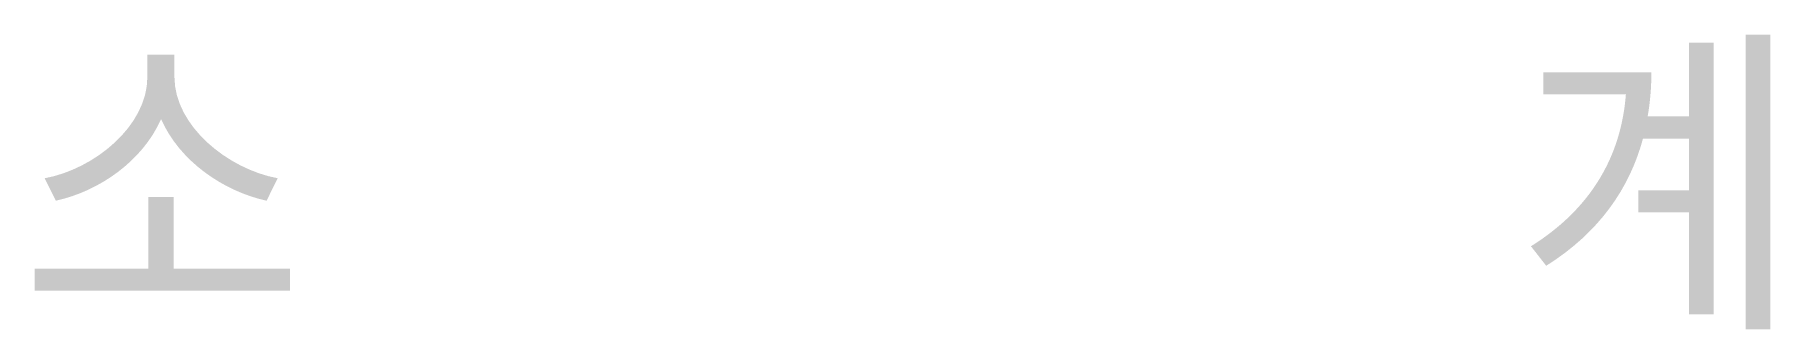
# Model space of a CAD drawing. Extents: x -8.1 to 7.9, y -1.4 to 1.4.
import ezdxf
from ezdxf.enums import TextEntityAlignment as Align

# ---------------------------------------------------------------- set-up
doc = ezdxf.new("R2010")
doc.units = 0
doc.header["$MEASUREMENT"] = 0
doc.layers.get('0').update_dxf_attribs({"linetype": 'CONTINUOUS'})
doc.styles.add('GHS', font='romans', dxfattribs={"bigfont": 'ghs'})

msp = doc.modelspace()

# ---------------------------------------------------------------- texts
at = {"style": 'GHS'}
msp.add_text('소      계', height=2.5, dxfattribs=at).set_placement((0, 0), align=Align.MIDDLE)

doc.saveas('drawing.dxf')
